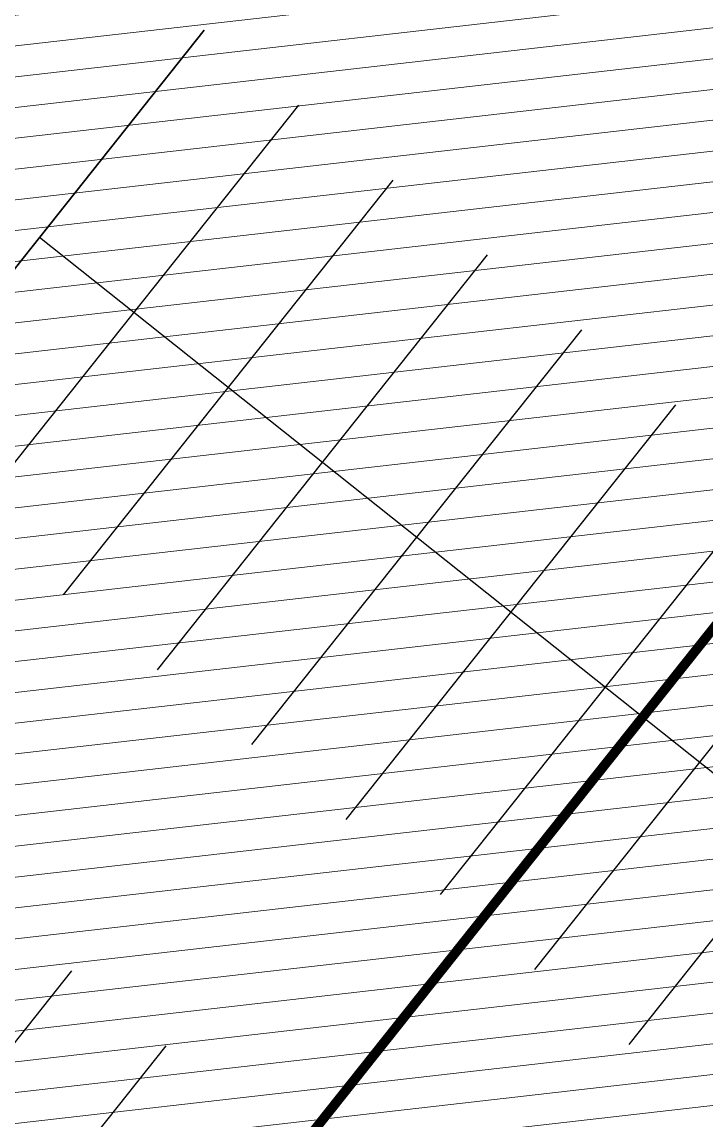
# Model space of a CAD drawing. Header units: metres. Extents: x -664657 to -643449, y -1076720 to -1062383.
# Drawn here: x -661060.23 to -661046.04, y -1065503.93 to -1065481.13 of the extents above; entities that cross this region are included whole.
import ezdxf

# ---------------------------------------------------------------- set-up
doc = ezdxf.new("R2010")
doc.units = ezdxf.units.M
doc.header["$LTSCALE"] = 0.1
doc.linetypes.add('DIVIDE', pattern=[31.75, 12.7, -6.35, 0, -6.35, 0, -6.35])
for name, color, linetype in [('AA_THER_slabá', 4, 'Continuous'), ('AA_THER_SRAFY KATASTR', 14, 'Continuous'), ('AA_THER_čerchovaná', 84, 'DIVIDE')]:
    doc.layers.add(name, color=color, linetype=linetype)

msp = doc.modelspace()

# ---------------------------------------------------------------- hatches: boundary and pattern name
at = {"layer": 'AA_THER_SRAFY KATASTR', "lineweight": 5}
h = msp.add_hatch(dxfattribs=at)
h.set_pattern_fill('ANSI31', color=1, scale=0.2, style=0)
h.set_pattern_definition([(6.512676, (-656813.00584, -1068876.23894), (-0.07202362, 0.63090221), [])])
h.paths.add_polyline_path([(-661050.859, -1065471.057), (-661036.769, -1065482.26), (-661035.525, -1065480.694), (-661026.132, -1065488.162), (-661082.245, -1065558.738), (-661093.14, -1065553.159), (-661090.6, -1065549.965), (-661097.259, -1065546.555), (-661112.995, -1065538.496), (-661115.535, -1065541.69), (-661145.797, -1065526.192), (-661138.179, -1065516.611), (-661130.916, -1065520.33), (-661119.471, -1065505.935), (-661125.733, -1065500.956), (-661118.265, -1065491.563), (-661093.185, -1065511.503), (-661085.717, -1065502.11), (-661104.534, -1065487.149), (-661100.8, -1065482.452), (-661107.062, -1065477.474), (-661099.594, -1065468.081), (-661093.332, -1065473.059), (-661082.13, -1065458.97), (-661088.392, -1065453.991), (-661080.924, -1065444.598), (-661049.614, -1065469.492)])

# ---------------------------------------------------------------- linework, layer by layer
at = {"layer": 'AA_THER_slabá'}
for p, q in [((-661056.45, -1065481.304), (-661063.296, -1065489.914)), ((-661063.296, -1065489.914), (-661056.45, -1065481.304)), ((-661054.493, -1065482.86), (-661061.339, -1065491.47)), ((-661052.537, -1065484.415), (-661059.382, -1065493.026)), ((-661042.261, -1065499.611), (-661059.873, -1065485.609)), ((-661050.58, -1065485.971), (-661057.425, -1065494.581)), ((-661048.623, -1065487.527), (-661055.469, -1065496.137)), ((-661046.666, -1065489.083), (-661053.512, -1065497.693)), ((-661044.709, -1065490.639), (-661051.555, -1065499.249)), ((-661042.752, -1065492.195), (-661049.598, -1065500.805)), ((-661040.795, -1065493.751), (-661047.641, -1065502.361)), ((-661059.203, -1065500.834), (-661066.048, -1065509.444)), ((-661057.246, -1065502.39), (-661064.092, -1065511))]:
    msp.add_line(p, q, dxfattribs=at)
at = {"layer": 'AA_THER_čerchovaná', "const_width": 0.2}
msp.add_lwpolyline([(-661093.14, -1065553.159), (-661035.525, -1065480.694), (-661026.132, -1065488.162), (-661082.245, -1065558.738), (-661093.14, -1065553.159)], dxfattribs=at)

doc.saveas('drawing.dxf')
